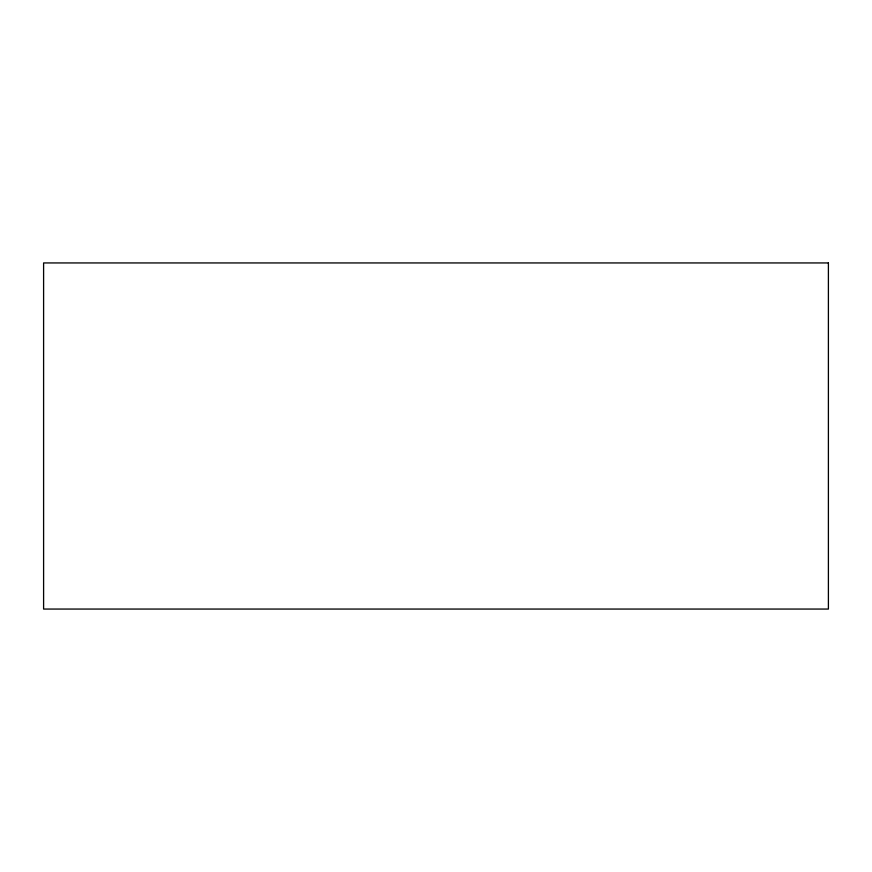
<?xml version="1.0" encoding="UTF-8"?>
<svg xmlns="http://www.w3.org/2000/svg" width="872" height="872" viewBox="0 0 872 872"><rect width="100%" height="100%" fill="white"/><g stroke="black" fill="none" stroke-linecap="round" stroke-linejoin="round"><path stroke-width="1.31" d="M828.4 262.941L43.6 262.941L43.6 609.059L828.4 609.059L828.4 262.941"/></g></svg>
